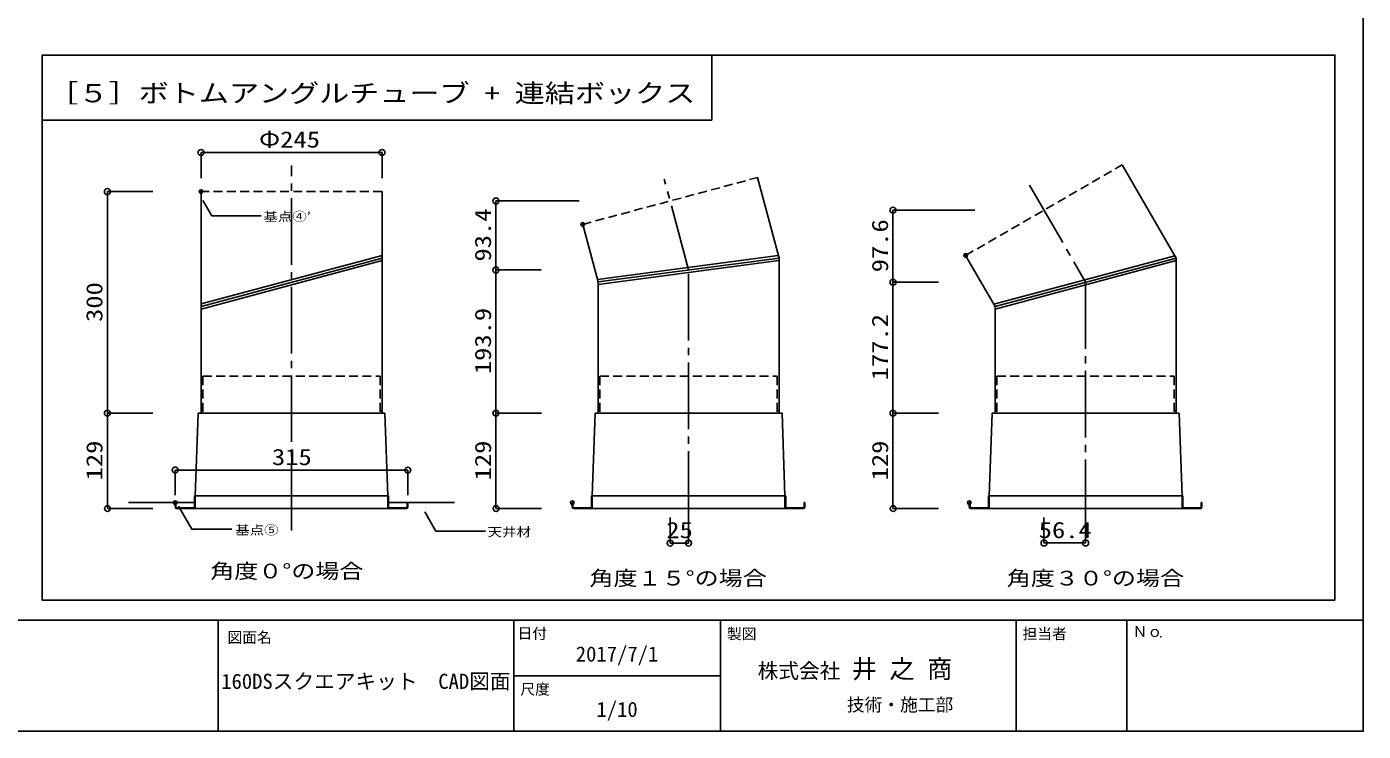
# Model space of a CAD drawing. Units: millimetres at full size, sheet at 1:10, with parts at other scales. Extents: x -2000 to 2000, y -1400 to 1400.
# Drawn here: x 191 to 2000, y -1400 to -446 of the extents above; entities that cross this region are included whole.
import ezdxf
from ezdxf.enums import TextEntityAlignment as Align

# ---------------------------------------------------------------- set-up
doc = ezdxf.new("R2010")
doc.units = ezdxf.units.MM
doc.header["$LTSCALE"] = 10
doc.header["$PDMODE"] = 32
doc.header["$PDSIZE"] = 5
doc.linetypes.add('CHAIN2', pattern=[12, 9, -1, 1, -1])
doc.linetypes.add('DASHED1', pattern=[1.8, 1.2, -0.6])
for name, color, linetype in [('0-3_ドーム', 7, 'Continuous'), ('8-0', 7, 'Continuous'), ('F-F', 7, 'Continuous')]:
    doc.layers.add(name, color=color, linetype=linetype)
doc.styles.add('ＭＳ ゴシック', font='')
doc.styles.get('ＭＳ ゴシック').set_extended_font_data('MS Gothic')

msp = doc.modelspace()

# ---------------------------------------------------------------- linework, layer by layer
at = {"layer": '0-3_ドーム'}
for p, q in [((1118.02, -484.51), (1118.02, -572.51)), ((1118.02, -572.51), (211.64, -572.51)), ((426.64, -651.3), (426.64, -616.23)), ((426.64, -616.41), (671.64, -616.41)), ((671.64, -651.3), (671.64, -616.23)), ((361.35, -669.34), (299.67, -669.34)), ((299.85, -669.34), (299.85, -1098.34)), ((938.52, -682.01), (825.7, -682.01)), ((825.88, -775.41), (825.88, -682.01)), ((1474.39, -694.46), (1363.2, -694.46)), ((1363.38, -792.06), (1363.38, -694.46)), ((887.32, -775.41), (825.7, -775.41)), ((887.32, -775.41), (825.7, -775.41)), ((825.88, -775.41), (825.88, -1098.34)), ((1424.82, -792.06), (1363.2, -792.06)), ((1424.82, -792.06), (1363.2, -792.06)), ((1363.38, -792.06), (1363.38, -1098.34)), ((361.35, -969.34), (299.67, -969.34)), ((887.38, -969.31), (825.7, -969.31)), ((1424.88, -969.26), (1363.2, -969.26)), ((706.64, -1080.34), (706.64, -1046.31)), ((361.35, -1098.34), (299.85, -1098.34)), ((417.64, -1090.34), (328.44, -1090.34)), ((769.85, -1090.34), (680.64, -1090.34)), ((887.38, -1098.34), (825.88, -1098.34)), ((1424.88, -1098.34), (1363.38, -1098.34)), ((1061.64, -1110.77), (1061.64, -1145.35)), ((1086.64, -1110.77), (1086.64, -1145.35)), ((1567.74, -1110.77), (1567.74, -1145.26)), ((1624.14, -1110.77), (1624.14, -1145.26)), ((1086.64, -1145.17), (1061.64, -1145.17)), ((1624.14, -1145.08), (1567.74, -1145.08))]:
    msp.add_line(p, q, dxfattribs=at)
at = {"layer": '0-3_ドーム', "linetype": 'DASHED1'}
for p, q in [((1461.67, -755.73), (1673.81, -633.19)), ((943.3, -713.72), (1179.95, -650.31)), ((671.64, -669.34), (426.64, -669.34)), ((429.14, -919.34), (429.14, -969.34)), ((966.64, -919.34), (966.64, -969.34)), ((1504.14, -919.34), (1504.14, -969.34))]:
    msp.add_line(p, q, dxfattribs=at)
at = {"layer": '0-3_ドーム', "linetype": 'CHAIN2'}
for p, q in [((549.14, -1128.34), (549.14, -633.88)), ((1086.64, -775.39), (1053.67, -652.34)), ((1086.64, -1110.77), (1086.64, -775.39))]:
    msp.add_line(p, q, dxfattribs=at)
at = {"layer": '0-3_ドーム'}
msp.add_lwpolyline([(1961.64, -1222.51), (211.64, -1222.51), (211.64, -484.51), (1961.64, -484.51)], close=True, dxfattribs=at)
at = {"layer": '0-3_ドーム', "linetype": 'CHAIN2'}
msp.add_lwpolyline([(1548.13, -660.52), (1624.14, -792.1), (1624.14, -1145.35)], dxfattribs=at)
at = {"layer": '0-3_ドーム'}
for points in [[(429.21, -681.34), (441.11, -701.96), (508.09, -701.96)], [(391.64, -1080.34), (391.64, -1046.31), (706.64, -1046.31)], [(396.11, -1095.44), (414.01, -1126.44), (468.15, -1126.44)], [(729.62, -1103.09), (744.63, -1129.09), (811.61, -1129.09)]]:
    msp.add_lwpolyline(points, dxfattribs=at)
at = {"layer": '0-3_ドーム', "linetype": 'DASHED1'}
for points in [[(429.14, -919.34), (669.14, -919.34), (669.14, -969.34)], [(966.64, -919.34), (1206.64, -919.34), (1206.64, -969.34)], [(1504.14, -919.34), (1744.14, -919.34), (1744.14, -969.34)]]:
    msp.add_lwpolyline(points, dxfattribs=at)
at = {"layer": '0-3_ドーム'}
for centre in [(426.64, -616.41), (671.64, -616.41), (299.85, -669.34), (825.88, -682.01), (1363.38, -694.46), (825.88, -775.41), (825.88, -775.41), (1363.38, -792.06), (1363.38, -792.06), (299.85, -969.34), (825.88, -969.31), (1363.38, -969.26), (391.64, -1046.31), (706.64, -1046.49), (300.03, -1098.34), (826.06, -1098.34), (1363.56, -1098.34), (1061.64, -1145.17), (1086.64, -1145.17), (1567.74, -1145.08), (1624.14, -1145.08)]:
    msp.add_circle(centre, 4, dxfattribs=at)
for p in [(426.64, -669.34), (943.3, -713.72), (1461.67, -755.73), (391.64, -1090.34), (929.14, -1090.34), (1466.64, -1090.34)]:
    msp.add_point(p, dxfattribs=at)
at = {"layer": '8-0'}
for p, q in [((-2000, -1249.79), (2000, -1249.79)), ((449.96, -1249.79), (449.96, -1399.79)), ((849.96, -1249.79), (849.96, -1399.79)), ((1129.96, -1249.79), (1129.96, -1399.79)), ((1529.96, -1249.79), (1529.96, -1399.79)), ((1679.96, -1249.79), (1679.96, -1399.79)), ((849.96, -1324.79), (1129.96, -1324.79))]:
    msp.add_line(p, q, dxfattribs=at)
msp.add_lwpolyline([(-2000, -1400), (2000, -1400), (2000, 1400), (-2000, 1400)], close=True, dxfattribs=at)
at = {"layer": 'F-F'}
for p, q in [((1673.81, -633.19), (1746.64, -759.26)), ((426.64, -669.34), (426.64, -969.34)), ((943.3, -713.72), (964.14, -791.52)), ((426.64, -821.43), (671.64, -755.75)), ((426.64, -824.94), (671.64, -759.26)), ((1207.8, -756.02), (963.26, -788.21)), ((964.14, -791.52), (1209.14, -759.26)), ((1461.67, -755.73), (1501.64, -824.94)), ((1744.89, -756.22), (1499.89, -821.9)), ((1501.64, -824.94), (1746.64, -759.26)), ((1746.64, -759.26), (1746.64, -969.34)), ((426.64, -828.43), (671.76, -762.72)), ((964.14, -794.92), (1208.69, -762.72)), ((1501.64, -828.43), (1746.64, -762.75)), ((964.14, -791.52), (964.14, -969.34)), ((1501.64, -824.94), (1501.64, -969.34)), ((422.64, -969.34), (418.64, -1081.34)), ((422.64, -969.34), (675.64, -969.34)), ((426.64, -966.34), (429.14, -966.34)), ((671.64, -969.34), (426.64, -969.34)), ((671.64, -969.34), (426.64, -969.34)), ((669.14, -966.34), (671.64, -966.34)), ((679.64, -1081.34), (675.64, -969.34)), ((960.14, -969.34), (956.14, -1081.34)), ((960.14, -969.34), (1213.14, -969.34)), ((964.14, -966.34), (966.64, -966.34)), ((1209.14, -969.34), (964.14, -969.34)), ((1209.14, -969.34), (964.14, -969.34)), ((1206.64, -966.34), (1209.14, -966.34)), ((1217.14, -1081.34), (1213.14, -969.34)), ((1497.64, -969.34), (1493.64, -1081.34)), ((1497.64, -969.34), (1750.64, -969.34)), ((1501.64, -966.34), (1504.14, -966.34)), ((1746.64, -969.34), (1501.64, -969.34)), ((1744.14, -966.34), (1746.64, -966.34)), ((1754.64, -1081.34), (1750.64, -969.34)), ((417.64, -1081.34), (680.64, -1081.34)), ((417.64, -1081.34), (417.64, -1097.34)), ((418.64, -1081.34), (418.64, -1098.34)), ((680.64, -1081.34), (680.64, -1097.34)), ((955.14, -1081.34), (1218.14, -1081.34)), ((955.14, -1081.34), (955.14, -1097.34)), ((956.14, -1081.34), (956.14, -1098.34)), ((1218.14, -1081.34), (1218.14, -1097.34)), ((1492.64, -1081.34), (1755.64, -1081.34)), ((1492.64, -1081.34), (1492.64, -1097.34)), ((1493.64, -1081.34), (1493.64, -1098.34)), ((1755.64, -1081.34), (1755.64, -1097.34)), ((391.64, -1090.34), (392.64, -1090.34)), ((391.64, -1096.34), (391.64, -1090.34)), ((392.64, -1096.34), (392.64, -1090.34)), ((393.64, -1097.34), (417.64, -1097.34)), ((393.64, -1098.34), (418.64, -1098.34)), ((394.64, -1097.34), (394.64, -1098.34)), ((679.64, -1098.34), (418.64, -1098.34)), ((704.64, -1097.34), (680.64, -1097.34)), ((703.64, -1097.34), (703.64, -1098.34)), ((705.64, -1090.34), (706.64, -1090.34)), ((705.64, -1096.34), (705.64, -1090.34)), ((706.64, -1090.34), (706.64, -1096.34)), ((929.14, -1090.34), (930.14, -1090.34)), ((929.14, -1096.34), (929.14, -1090.34)), ((930.14, -1096.34), (930.14, -1090.34)), ((931.14, -1097.34), (955.14, -1097.34)), ((931.14, -1098.34), (956.14, -1098.34)), ((932.14, -1097.34), (932.14, -1098.34)), ((1217.14, -1098.34), (956.14, -1098.34)), ((1242.14, -1097.34), (1218.14, -1097.34)), ((1241.14, -1097.34), (1241.14, -1098.34)), ((1243.14, -1090.34), (1244.14, -1090.34)), ((1243.14, -1096.34), (1243.14, -1090.34)), ((1244.14, -1090.34), (1244.14, -1096.34)), ((1466.64, -1090.34), (1467.64, -1090.34)), ((1466.64, -1096.34), (1466.64, -1090.34)), ((1467.64, -1096.34), (1467.64, -1090.34)), ((1468.64, -1097.34), (1492.64, -1097.34)), ((1468.64, -1098.34), (1493.64, -1098.34)), ((1469.64, -1097.34), (1469.64, -1098.34)), ((1754.64, -1098.34), (1493.64, -1098.34)), ((1779.64, -1097.34), (1755.64, -1097.34)), ((1778.64, -1097.34), (1778.64, -1098.34)), ((1780.64, -1090.34), (1781.64, -1090.34)), ((1780.64, -1096.34), (1780.64, -1090.34)), ((1781.64, -1090.34), (1781.64, -1096.34))]:
    msp.add_line(p, q, dxfattribs=at)
for points in [[(1179.95, -650.31), (1209.14, -759.26), (1209.14, -969.34)], [(671.64, -669.34), (671.64, -969.34), (426.64, -969.34)], [(679.64, -1081.34), (679.64, -1098.34), (704.64, -1098.34)], [(1217.14, -1081.34), (1217.14, -1098.34), (1242.14, -1098.34)], [(1754.64, -1081.34), (1754.64, -1098.34), (1779.64, -1098.34)]]:
    msp.add_lwpolyline(points, dxfattribs=at)
for centre, radius, start, end in [((393.64, -1096.34), 2, 180, 270), ((393.64, -1096.34), 1, 180, 270), ((704.64, -1096.34), 1, 270, 0), ((704.64, -1096.34), 2, 270, 0), ((931.14, -1096.34), 2, 180, 270), ((931.14, -1096.34), 1, 180, 270), ((1242.14, -1096.34), 1, 270, 0), ((1242.14, -1096.34), 2, 270, 0), ((1468.64, -1096.34), 2, 180, 270), ((1468.64, -1096.34), 1, 180, 270), ((1779.64, -1096.34), 1, 270, 0), ((1779.64, -1096.34), 2, 270, 0)]:
    msp.add_arc(centre, radius, start, end, dxfattribs=at)

# ---------------------------------------------------------------- texts
at = {"layer": '0-3_ドーム', "style": 'ＭＳ ゴシック', "width": 1.2}
for s, height, p in [('［５］ボトムアングルチューブ + 連結ボックス', 24.89, (219.96, -555.94)), ('Φ245', 21.99, (505.03, -616.32)), ('基点④’', 11.94, (511.09, -712.73)), ('315', 21.99, (522.67, -1046.22)), ('基点⑤', 11.94, (472.99, -1137.22)), ('25', 21.99, (1056.5, -1145.17)), ('56.4', 21.99, (1560.65, -1145.08)), ('天井材', 11.94, (814.61, -1139.87)), ('角度０°の場合', 19.9, (439.09, -1198.98)), ('角度１５°の場合', 19.9, (952.46, -1208.62)), ('角度３０°の場合', 19.9, (1517.38, -1208.62))]:
    msp.add_text(s, height=height, dxfattribs=at).set_placement(p, align=Align.BOTTOM_LEFT)
for s, p in [('93.4', (825.79, -764.01)), ('97.6', (1363.29, -778.55)), ('300', (299.76, -845.81)), ('193.9', (825.79, -916.48)), ('177.2', (1363.29, -924.78)), ('129', (299.85, -1060.31)), ('129', (825.88, -1060.31)), ('129', (1363.38, -1060.31))]:
    msp.add_text(s, height=21.99, rotation=90, dxfattribs=at).set_placement(p, align=Align.BOTTOM_LEFT)
at = {"layer": '8-0', "style": 'ＭＳ ゴシック'}
for s, height, p in [('図面名', 14.66, (462.45, -1284.57)), ('日付', 14.66, (855.13, -1279.18)), ('製図', 14.66, (1138.51, -1279.76)), ('担当者', 14.66, (1538.7, -1279.76)), ('Ｎｏ', 14.66, (1687.74, -1276.77)), ('2017/7/1', 20.53, (933.96, -1311.79)), ('.', 12.45, (1721.69, -1276.77)), ('井 之 商', 24.93, (1307.66, -1335.54)), ('160DSスクエアキット\u3000CAD図面', 20.53, (453.96, -1348.79)), ('株式会社', 20.53, (1180.14, -1334.61)), ('尺度', 14.66, (858.89, -1354.76)), ('技術・施工部', 17.6, (1300.95, -1378.12)), ('1/10', 20.53, (961.96, -1386.79))]:
    msp.add_text(s, height=height, dxfattribs=at).set_placement(p, align=Align.BOTTOM_LEFT)

doc.saveas('drawing.dxf')
